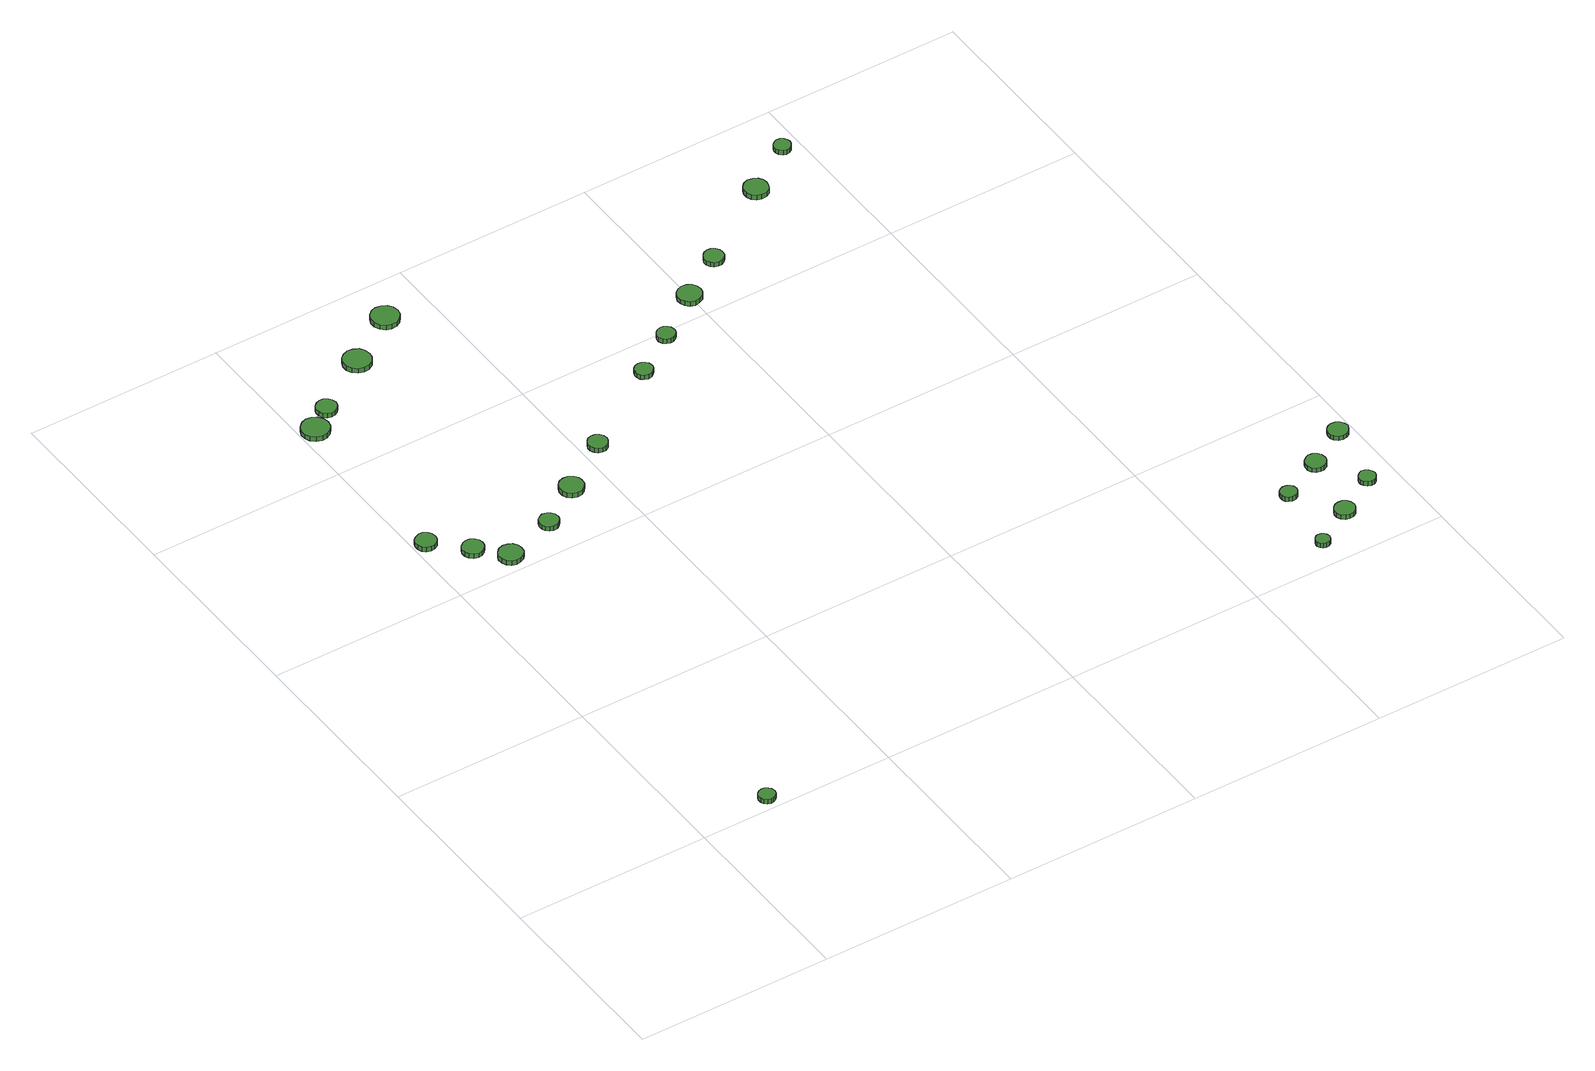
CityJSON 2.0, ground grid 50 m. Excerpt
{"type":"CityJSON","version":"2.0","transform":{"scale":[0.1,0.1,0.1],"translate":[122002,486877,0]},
"CityObjects":{
"tree1":{"type":"SolitaryVegetationObject","attributes":{"function":"something"},"geometry":[{"type":"MultiSurface","lod":"1","boundaries":[[[0,1,2,3,4,5,6,7,8,9,10,11,12,13,14]],[[15,16,17,18,19,20,21,22,23,24,25,26,27,28,29]],[[0,29,28,1]],[[1,28,27,2]],[[2,27,26,3]],[[3,26,25,4]],[[4,25,24,5]],[[5,24,23,6]],[[6,23,22,7]],[[7,22,21,8]],[[8,21,20,9]],[[9,20,19,10]],[[10,19,18,11]],[[11,18,17,12]],[[12,17,16,13]],[[13,16,15,14]],[[14,15,29,0]]]}]},
"tree2":{"type":"SolitaryVegetationObject","attributes":{"function":"something"},"geometry":[{"type":"MultiSurface","lod":"1","boundaries":[[[30,31,32,33,34,35,36,37,38,39,40,41,42,43,44]],[[45,46,47,48,49,50,51,52,53,54,55,56,57,58,59]],[[30,59,58,31]],[[31,58,57,32]],[[32,57,56,33]],[[33,56,55,34]],[[34,55,54,35]],[[35,54,53,36]],[[36,53,52,37]],[[37,52,51,38]],[[38,51,50,39]],[[39,50,49,40]],[[40,49,48,41]],[[41,48,47,42]],[[42,47,46,43]],[[43,46,45,44]],[[44,45,59,30]]]}]},
"tree3":{"type":"SolitaryVegetationObject","attributes":{"function":"something"},"geometry":[{"type":"MultiSurface","lod":"1","boundaries":[[[60,61,62,63,64,65,66,67,68,69,70,71,72,73,74]],[[75,76,77,78,79,80,81,82,83,84,85,86,87,88,89]],[[60,89,88,61]],[[61,88,87,62]],[[62,87,86,63]],[[63,86,85,64]],[[64,85,84,65]],[[65,84,83,66]],[[66,83,82,67]],[[67,82,81,68]],[[68,81,80,69]],[[69,80,79,70]],[[70,79,78,71]],[[71,78,77,72]],[[72,77,76,73]],[[73,76,75,74]],[[74,75,89,60]]]}]},
"tree4":{"type":"SolitaryVegetationObject","attributes":{"function":"something"},"geometry":[{"type":"MultiSurface","lod":"1","boundaries":[[[90,91,92,93,94,95,96,97,98,99,100,101,102,103,104]],[[105,106,107,108,109,110,111,112,113,114,115,116,117,118,119]],[[90,119,118,91]],[[91,118,117,92]],[[92,117,116,93]],[[93,116,115,94]],[[94,115,114,95]],[[95,114,113,96]],[[96,113,112,97]],[[97,112,111,98]],[[98,111,110,99]],[[99,110,109,100]],[[100,109,108,101]],[[101,108,107,102]],[[102,107,106,103]],[[103,106,105,104]],[[104,105,119,90]]]}]},
"tree5":{"type":"SolitaryVegetationObject","attributes":{"function":"something"},"geometry":[{"type":"MultiSurface","lod":"1","boundaries":[[[120,121,122,123,124,125,126,127,128,129,130,131,132,133,134]],[[135,136,137,138,139,140,141,142,143,144,145,146,147,148,149]],[[120,149,148,121]],[[121,148,147,122]],[[122,147,146,123]],[[123,146,145,124]],[[124,145,144,125]],[[125,144,143,126]],[[126,143,142,127]],[[127,142,141,128]],[[128,141,140,129]],[[129,140,139,130]],[[130,139,138,131]],[[131,138,137,132]],[[132,137,136,133]],[[133,136,135,134]],[[134,135,149,120]]]}]},
"tree6":{"type":"SolitaryVegetationObject","attributes":{"function":"something"},"geometry":[{"type":"MultiSurface","lod":"1","boundaries":[[[150,151,152,153,154,155,156,157,158,159,160,161,162,163,164]],[[165,166,167,168,169,170,171,172,173,174,175,176,177,178,179]],[[150,179,178,151]],[[151,178,177,152]],[[152,177,176,153]],[[153,176,175,154]],[[154,175,174,155]],[[155,174,173,156]],[[156,173,172,157]],[[157,172,171,158]],[[158,171,170,159]],[[159,170,169,160]],[[160,169,168,161]],[[161,168,167,162]],[[162,167,166,163]],[[163,166,165,164]],[[164,165,179,150]]]}]},
"tree7":{"type":"SolitaryVegetationObject","attributes":{"function":"something"},"geometry":[{"type":"MultiSurface","lod":"1","boundaries":[[[180,181,182,183,184,185,186,187,188,189,190,191,192,193,194]],[[195,196,197,198,199,200,201,202,203,204,205,206,207,208,209]],[[180,209,208,181]],[[181,208,207,182]],[[182,207,206,183]],[[183,206,205,184]],[[184,205,204,185]],[[185,204,203,186]],[[186,203,202,187]],[[187,202,201,188]],[[188,201,200,189]],[[189,200,199,190]],[[190,199,198,191]],[[191,198,197,192]],[[192,197,196,193]],[[193,196,195,194]],[[194,195,209,180]]]}]},
"tree8":{"type":"SolitaryVegetationObject","attributes":{"function":"something"},"geometry":[{"type":"MultiSurface","lod":"1","boundaries":[[[210,211,212,213,214,215,216,217,218,219,220,221,222,223,224]],[[225,226,227,228,229,230,231,232,233,234,235,236,237,238,239]],[[210,239,238,211]],[[211,238,237,212]],[[212,237,236,213]],[[213,236,235,214]],[[214,235,234,215]],[[215,234,233,216]],[[216,233,232,217]],[[217,232,231,218]],[[218,231,230,219]],[[219,230,229,220]],[[220,229,228,221]],[[221,228,227,222]],[[222,227,226,223]],[[223,226,225,224]],[[224,225,239,210]]]}]},
"tree9":{"type":"SolitaryVegetationObject","attributes":{"function":"something"},"geometry":[{"type":"MultiSurface","lod":"1","boundaries":[[[240,241,242,243,244,245,246,247,248,249,250,251,252,253,254]],[[255,256,257,258,259,260,261,262,263,264,265,266,267,268,269]],[[240,269,268,241]],[[241,268,267,242]],[[242,267,266,243]],[[243,266,265,244]],[[244,265,264,245]],[[245,264,263,246]],[[246,263,262,247]],[[247,262,261,248]],[[248,261,260,249]],[[249,260,259,250]],[[250,259,258,251]],[[251,258,257,252]],[[252,257,256,253]],[[253,256,255,254]],[[254,255,269,240]]]}]},
"tree10":{"type":"SolitaryVegetationObject","attributes":{"function":"something"},"geometry":[{"type":"MultiSurface","lod":"1","boundaries":[[[270,271,272,273,274,275,276,277,278,279,280,281,282,283,284]],[[285,286,287,288,289,290,291,292,293,294,295,296,297,298,299]],[[270,299,298,271]],[[271,298,297,272]],[[272,297,296,273]],[[273,296,295,274]],[[274,295,294,275]],[[275,294,293,276]],[[276,293,292,277]],[[277,292,291,278]],[[278,291,290,279]],[[279,290,289,280]],[[280,289,288,281]],[[281,288,287,282]],[[282,287,286,283]],[[283,286,285,284]],[[284,285,299,270]]]}]},
"tree11":{"type":"SolitaryVegetationObject","attributes":{"function":"something"},"geometry":[{"type":"MultiSurface","lod":"1","boundaries":[[[300,301,302,303,304,305,306,307,308,309,310,311,312,313,314]],[[315,316,317,318,319,320,321,322,323,324,325,326,327,328,329]],[[300,329,328,301]],[[301,328,327,302]],[[302,327,326,303]],[[303,326,325,304]],[[304,325,324,305]],[[305,324,323,306]],[[306,323,322,307]],[[307,322,321,308]],[[308,321,320,309]],[[309,320,319,310]],[[310,319,318,311]],[[311,318,317,312]],[[312,317,316,313]],[[313,316,315,314]],[[314,315,329,300]]]}]},
"tree12":{"type":"SolitaryVegetationObject","attributes":{"function":"something"},"geometry":[{"type":"MultiSurface","lod":"1","boundaries":[[[330,331,332,333,334,335,336,337,338,339,340,341,342,343,344]],[[345,346,347,348,349,350,351,352,353,354,355,356,357,358,359]],[[330,359,358,331]],[[331,358,357,332]],[[332,357,356,333]],[[333,356,355,334]],[[334,355,354,335]],[[335,354,353,336]],[[336,353,352,337]],[[337,352,351,338]],[[338,351,350,339]],[[339,350,349,340]],[[340,349,348,341]],[[341,348,347,342]],[[342,347,346,343]],[[343,346,345,344]],[[344,345,359,330]]]}]},
"tree13":{"type":"SolitaryVegetationObject","attributes":{"function":"something"},"geometry":[{"type":"MultiSurface","lod":"1","boundaries":[[[360,361,362,363,364,365,366,367,368,369,370,371,372,373,374]],[[375,376,377,378,379,380,381,382,383,384,385,386,387,388,389]],[[360,389,388,361]],[[361,388,387,362]],[[362,387,386,363]],[[363,386,385,364]],[[364,385,384,365]],[[365,384,383,366]],[[366,383,382,367]],[[367,382,381,368]],[[368,381,380,369]],[[369,380,379,370]],[[370,379,378,371]],[[371,378,377,372]],[[372,377,376,373]],[[373,376,375,374]],[[374,375,389,360]]]}]},
"tree14":{"type":"SolitaryVegetationObject","attributes":{"function":"something"},"geometry":[{"type":"MultiSurface","lod":"1","boundaries":[[[390,391,392,393,394,395,396,397,398,399,400,401,402,403,404]],[[405,406,407,408,409,410,411,412,413,414,415,416,417,418,419]],[[390,419,418,391]],[[391,418,417,392]],[[392,417,416,393]],[[393,416,415,394]],[[394,415,414,395]],[[395,414,413,396]],[[396,413,412,397]],[[397,412,411,398]],[[398,411,410,399]],[[399,410,409,400]],[[400,409,408,401]],[[401,408,407,402]],[[402,407,406,403]],[[403,406,405,404]],[[404,405,419,390]]]}]},
"tree15":{"type":"SolitaryVegetationObject","attributes":{"function":"something"},"geometry":[{"type":"MultiSurface","lod":"1","boundaries":[[[420,421,422,423,424,425,426,427,428,429,430,431,432,433,434]],[[435,436,437,438,439,440,441,442,443,444,445,446,447,448,449]],[[420,449,448,421]],[[421,448,447,422]],[[422,447,446,423]],[[423,446,445,424]],[[424,445,444,425]],[[425,444,443,426]],[[426,443,442,427]],[[427,442,441,428]],[[428,441,440,429]],[[429,440,439,430]],[[430,439,438,431]],[[431,438,437,432]],[[432,437,436,433]],[[433,436,435,434]],[[434,435,449,420]]]}]},
"tree16":{"type":"SolitaryVegetationObject","attributes":{"function":"something"},"geometry":[{"type":"MultiSurface","lod":"1","boundaries":[[[450,451,452,453,454,455,456,457,458,459,460,461,462,463,464]],[[465,466,467,468,469,470,471,472,473,474,475,476,477,478,479]],[[450,479,478,451]],[[451,478,477,452]],[[452,477,476,453]],[[453,476,475,454]],[[454,475,474,455]],[[455,474,473,456]],[[456,473,472,457]],[[457,472,471,458]],[[458,471,470,459]],[[459,470,469,460]],[[460,469,468,461]],[[461,468,467,462]],[[462,467,466,463]],[[463,466,465,464]],[[464,465,479,450]]]}]},
"tree17":{"type":"SolitaryVegetationObject","attributes":{"function":"something"},"geometry":[{"type":"MultiSurface","lod":"1","boundaries":[[[480,481,482,483,484,485,486,487,488,489,490,491,492,493,494]],[[495,496,497,498,499,500,501,502,503,504,505,506,507,508,509]],[[480,509,508,481]],[[481,508,507,482]],[[482,507,506,483]],[[483,506,505,484]],[[484,505,504,485]],[[485,504,503,486]],[[486,503,502,487]],[[487,502,501,488]],[[488,501,500,489]],[[489,500,499,490]],[[490,499,498,491]],[[491,498,497,492]],[[492,497,496,493]],[[493,496,495,494]],[[494,495,509,480]]]}]},
"tree18":{"type":"SolitaryVegetationObject","attributes":{"function":"something"},"geometry":[{"type":"MultiSurface","lod":"1","boundaries":[[[510,511,512,513,514,515,516,517,518,519,520,521,522,523,524]],[[525,526,527,528,529,530,531,532,533,534,535,536,537,538,539]],[[510,539,538,511]],[[511,538,537,512]],[[512,537,536,513]],[[513,536,535,514]],[[514,535,534,515]],[[515,534,533,516]],[[516,533,532,517]],[[517,532,531,518]],[[518,531,530,519]],[[519,530,529,520]],[[520,529,528,521]],[[521,528,527,522]],[[522,527,526,523]],[[523,526,525,524]],[[524,525,539,510]]]}]},
"tree19":{"type":"SolitaryVegetationObject","attributes":{"function":"something"},"geometry":[{"type":"MultiSurface","lod":"1","boundaries":[[[540,541,542,543,544,545,546,547,548,549,550,551,552,553,554]],[[555,556,557,558,559,560,561,562,563,564,565,566,567,568,569]],[[540,569,568,541]],[[541,568,567,542]],[[542,567,566,543]],[[543,566,565,544]],[[544,565,564,545]],[[545,564,563,546]],[[546,563,562,547]],[[547,562,561,548]],[[548,561,560,549]],[[549,560,559,550]],[[550,559,558,551]],[[551,558,557,552]],[[552,557,556,553]],[[553,556,555,554]],[[554,555,569,540]]]}]},
"tree20":{"type":"SolitaryVegetationObject","attributes":{"function":"something"},"geometry":[{"type":"MultiSurface","lod":"1","boundaries":[[[570,571,572,573,574,575,576,577,578,579,580,581,582,583,584]],[[585,586,587,588,589,590,591,592,593,594,595,596,597,598,599]],[[570,599,598,571]],[[571,598,597,572]],[[572,597,596,573]],[[573,596,595,574]],[[574,595,594,575]],[[575,594,593,576]],[[576,593,592,577]],[[577,592,591,578]],[[578,591,590,579]],[[579,590,589,580]],[[580,589,588,581]],[[581,588,587,582]],[[582,587,586,583]],[[583,586,585,584]],[[584,585,599,570]]]}]},
"tree21":{"type":"SolitaryVegetationObject","attributes":{"function":"something"},"geometry":[{"type":"MultiSurface","lod":"1","boundaries":[[[600,601,602,603,604,605,606,607,608,609,610,611,612,613,614]],[[615,616,617,618,619,620,621,622,623,624,625,626,627,628,629]],[[600,629,628,601]],[[601,628,627,602]],[[602,627,626,603]],[[603,626,625,604]],[[604,625,624,605]],[[605,624,623,606]],[[606,623,622,607]],[[607,622,621,608]],[[608,621,620,609]],[[609,620,619,610]],[[610,619,618,611]],[[611,618,617,612]],[[612,617,616,613]],[[613,616,615,614]],[[614,615,629,600]]]}]},
"tree22":{"type":"SolitaryVegetationObject","attributes":{"function":"something"},"geometry":[{"type":"MultiSurface","lod":"1","boundaries":[[[630,631,632,633,634,635,636,637,638,639,640,641,642,643,644]],[[645,646,647,648,649,650,651,652,653,654,655,656,657,658,659]],[[630,659,658,631]],[[631,658,657,632]],[[632,657,656,633]],[[633,656,655,634]],[[634,655,654,635]],[[635,654,653,636]],[[636,653,652,637]],[[637,652,651,638]],[[638,651,650,639]],[[639,650,649,640]],[[640,649,648,641]],[[641,648,647,642]],[[642,647,646,643]],[[643,646,645,644]],[[644,645,659,630]]]}]},
"tree23":{"type":"SolitaryVegetationObject","attributes":{"function":"something"},"geometry":[{"type":"MultiSurface","lod":"1","boundaries":[[[660,661,662,663,664,665,666,667,668,669,670,671,672,673,674]],[[675,676,677,678,679,680,681,682,683,684,685,686,687,688,689]],[[660,689,688,661]],[[661,688,687,662]],[[662,687,686,663]],[[663,686,685,664]],[[664,685,684,665]],[[665,684,683,666]],[[666,683,682,667]],[[667,682,681,668]],[[668,681,680,669]],[[669,680,679,670]],[[670,679,678,671]],[[671,678,677,672]],[[672,677,676,673]],[[673,676,675,674]],[[674,675,689,660]]]}]}
},
"vertices":[
[210,29,22],[208,37,22],[203,44,22],[195,49,22],[187,49,22],[179,47,22],[172,41,22],[169,33,22],[169,24,22],[172,17,22],[179,11,22],[187,8,22],[195,9,22],[203,13,22],[208,20,22],[208,20,9],[203,13,9],[195,9,9],[187,8,9],[179,11,9],[172,17,9],[169,24,9],[169,33,9],[172,41,9],[179,47,9],[187,49,9],[195,49,9],[203,44,9],[208,37,9],[210,29,9],
[57,1187,17],[55,1198,17],[49,1206,17],[39,1212,17],[29,1213,17],[18,1209,17],[10,1202,17],[6,1192,17],[6,1182,17],[10,1172,17],[18,1165,17],[29,1161,17],[39,1162,17],[49,1168,17],[55,1177,17],[55,1177,4],[49,1168,4],[39,1162,4],[29,1161,4],[18,1165,4],[10,1172,4],[6,1182,4],[6,1192,4],[10,1202,4],[18,1209,4],[29,1213,4],[39,1212,4],[49,1206,4],[55,1198,4],[57,1187,4],
[133,1108,19],[131,1118,19],[124,1127,19],[115,1133,19],[104,1134,19],[93,1130,19],[85,1123,19],[80,1113,19],[80,1102,19],[85,1092,19],[93,1085,19],[104,1081,19],[115,1082,19],[124,1088,19],[131,1097,19],[131,1097,6],[124,1088,6],[115,1082,6],[104,1081,6],[93,1085,6],[85,1092,6],[80,1102,6],[80,1113,6],[85,1123,6],[93,1130,6],[104,1134,6],[115,1133,6],[124,1127,6],[131,1118,6],[133,1108,6],
[195,1041,21],[193,1054,21],[185,1064,21],[174,1070,21],[162,1071,21],[150,1067,21],[141,1059,21],[136,1048,21],[136,1035,21],[141,1024,21],[150,1015,21],[162,1012,21],[174,1013,21],[185,1019,21],[193,1029,21],[193,1029,8],[185,1019,8],[174,1013,8],[162,1012,8],[150,1015,8],[141,1024,8],[136,1035,8],[136,1048,8],[141,1059,8],[150,1067,8],[162,1071,8],[174,1070,8],[185,1064,8],[193,1054,8],[195,1041,8],
[74,1651,14],[71,1665,14],[62,1677,14],[50,1684,14],[36,1686,14],[22,1681,14],[11,1671,14],[5,1658,14],[5,1644,14],[11,1631,14],[22,1621,14],[36,1616,14],[50,1618,14],[62,1625,14],[71,1637,14],[71,1637,1],[62,1625,1],[50,1618,1],[36,1616,1],[22,1621,1],[11,1631,1],[5,1644,1],[5,1658,1],[11,1671,1],[22,1681,1],[36,1686,1],[50,1684,1],[62,1677,1],[71,1665,1],[74,1651,1],
[126,1697,14],[123,1708,14],[117,1716,14],[108,1722,14],[97,1723,14],[87,1719,14],[79,1712,14],[75,1703,14],[75,1692,14],[79,1682,14],[87,1675,14],[97,1672,14],[108,1673,14],[117,1678,14],[123,1687,14],[123,1687,1],[117,1678,1],[108,1673,1],[97,1672,1],[87,1675,1],[79,1682,1],[75,1692,1],[75,1703,1],[79,1712,1],[87,1719,1],[97,1723,1],[108,1722,1],[117,1716,1],[123,1708,1],[126,1697,1],
[323,1086,22],[321,1096,22],[315,1104,22],[307,1109,22],[296,1111,22],[287,1107,22],[279,1101,22],[275,1091,22],[275,1081,22],[279,1072,22],[287,1065,22],[296,1062,22],[307,1063,22],[315,1068,22],[321,1076,22],[321,1076,9],[315,1068,9],[307,1063,9],[296,1062,9],[287,1065,9],[279,1072,9],[275,1081,9],[275,1091,9],[279,1101,9],[287,1107,9],[296,1111,9],[307,1109,9],[315,1104,9],[321,1096,9],[323,1086,9],
[438,1160,20],[436,1172,20],[429,1182,20],[418,1189,20],[405,1190,20],[393,1186,20],[384,1178,20],[379,1166,20],[379,1154,20],[384,1142,20],[393,1134,20],[405,1130,20],[418,1131,20],[429,1138,20],[436,1148,20],[436,1148,7],[429,1138,7],[418,1131,7],[405,1130,7],[393,1134,7],[384,1142,7],[379,1154,7],[379,1166,7],[384,1178,7],[393,1186,7],[405,1190,7],[418,1189,7],[429,1182,7],[436,1172,7],[438,1160,7],
[281,1793,16],[278,1807,16],[270,1819,16],[257,1826,16],[243,1828,16],[229,1823,16],[218,1814,16],[212,1800,16],[212,1786,16],[218,1773,16],[229,1763,16],[243,1759,16],[257,1760,16],[270,1767,16],[278,1779,16],[278,1779,3],[270,1767,3],[257,1760,3],[243,1759,3],[229,1763,3],[218,1773,3],[212,1786,3],[212,1800,3],[218,1814,3],[229,1823,3],[243,1828,3],[257,1826,3],[270,1819,3],[278,1807,3],[281,1793,3],
[565,1252,20],[563,1261,20],[557,1270,20],[548,1275,20],[538,1276,20],[528,1273,20],[521,1266,20],[517,1257,20],[517,1246,20],[521,1237,20],[528,1230,20],[538,1227,20],[548,1228,20],[557,1233,20],[563,1242,20],[563,1242,7],[557,1233,7],[548,1228,7],[538,1227,7],[528,1230,7],[521,1237,7],[517,1246,7],[517,1257,7],[521,1266,7],[528,1273,7],[538,1276,7],[548,1275,7],[557,1270,7],[563,1261,7],[565,1252,7],
[417,1883,15],[414,1898,15],[405,1909,15],[393,1916,15],[378,1918,15],[365,1914,15],[354,1904,15],[348,1891,15],[348,1876,15],[354,1863,15],[365,1853,15],[378,1849,15],[393,1850,15],[405,1858,15],[414,1869,15],[414,1869,2],[405,1858,2],[393,1850,2],[378,1849,2],[365,1853,2],[354,1863,2],[348,1876,2],[348,1891,2],[354,1904,2],[365,1914,2],[378,1918,2],[393,1916,2],[405,1909,2],[414,1898,2],[417,1883,2],
[789,1404,19],[787,1413,19],[781,1420,19],[773,1425,19],[764,1426,19],[755,1423,19],[748,1417,19],[744,1408,19],[744,1399,19],[748,1390,19],[755,1384,19],[764,1381,19],[773,1382,19],[781,1387,19],[787,1394,19],[787,1394,6],[781,1387,6],[773,1382,6],[764,1381,6],[755,1384,6],[748,1390,6],[744,1399,6],[744,1408,6],[748,1417,6],[755,1423,6],[764,1426,6],[773,1425,6],[781,1420,6],[787,1413,6],[789,1404,6],
[899,1478,19],[897,1488,19],[892,1495,19],[883,1500,19],[874,1501,19],[865,1498,19],[858,1492,19],[854,1483,19],[854,1474,19],[858,1465,19],[865,1459,19],[874,1456,19],[883,1457,19],[892,1462,19],[897,1469,19],[897,1469,6],[892,1462,6],[883,1457,6],[874,1456,6],[865,1459,6],[858,1465,6],[854,1474,6],[854,1483,6],[858,1492,6],[865,1498,6],[874,1501,6],[883,1500,6],[892,1495,6],[897,1488,6],[899,1478,6],
[1025,1562,20],[1023,1574,20],[1016,1585,20],[1005,1591,20],[992,1592,20],[980,1588,20],[971,1580,20],[966,1568,20],[966,1556,20],[971,1545,20],[980,1536,20],[992,1532,20],[1005,1534,20],[1016,1540,20],[1023,1550,20],[1023,1550,7],[1016,1540,7],[1005,1534,7],[992,1532,7],[980,1536,7],[971,1545,7],[966,1556,7],[966,1568,7],[971,1580,7],[980,1588,7],[992,1592,7],[1005,1591,7],[1016,1585,7],[1023,1574,7],[1025,1562,7],
[1137,1639,20],[1135,1649,20],[1129,1658,20],[1120,1663,20],[1110,1664,20],[1100,1661,20],[1093,1654,20],[1088,1644,20],[1088,1634,20],[1093,1625,20],[1100,1618,20],[1110,1615,20],[1120,1616,20],[1129,1621,20],[1135,1629,20],[1135,1629,7],[1129,1621,7],[1120,1616,7],[1110,1615,7],[1100,1618,7],[1093,1625,7],[1088,1634,7],[1088,1644,7],[1093,1654,7],[1100,1661,7],[1110,1664,7],[1120,1663,7],[1129,1658,7],[1135,1649,7],[1137,1639,7],
[1741,68,20],[1739,75,20],[1735,81,20],[1729,84,20],[1721,85,20],[1714,83,20],[1709,78,20],[1706,71,20],[1706,64,20],[1709,57,20],[1714,52,20],[1721,50,20],[1729,51,20],[1735,54,20],[1739,60,20],[1739,60,7],[1735,54,7],[1729,51,7],[1721,50,7],[1714,52,7],[1709,57,7],[1706,64,7],[1706,71,7],[1709,78,7],[1714,83,7],[1721,85,7],[1729,84,7],[1735,81,7],[1739,75,7],[1741,68,7],
[1770,246,19],[1768,255,19],[1763,262,19],[1755,266,19],[1747,267,19],[1738,264,19],[1732,259,19],[1729,251,19],[1729,242,19],[1732,234,19],[1738,229,19],[1747,226,19],[1755,227,19],[1763,231,19],[1768,238,19],[1768,238,6],[1763,231,6],[1755,227,6],[1747,226,6],[1738,229,6],[1732,234,6],[1729,242,6],[1729,251,6],[1732,259,6],[1738,264,6],[1747,267,6],[1755,266,6],[1763,262,6],[1768,255,6],[1770,246,6],
[1352,1784,20],[1350,1796,20],[1343,1806,20],[1332,1812,20],[1319,1814,20],[1307,1810,20],[1298,1801,20],[1293,1790,20],[1293,1777,20],[1298,1766,20],[1307,1758,20],[1319,1754,20],[1332,1755,20],[1343,1761,20],[1350,1772,20],[1350,1772,7],[1343,1761,7],[1332,1755,7],[1319,1754,7],[1307,1758,7],[1298,1766,7],[1293,1777,7],[1293,1790,7],[1298,1801,7],[1307,1810,7],[1319,1814,7],[1332,1812,7],[1343,1806,7],[1350,1796,7],[1352,1784,7],
[1848,128,20],[1846,138,20],[1840,147,20],[1831,152,20],[1820,153,20],[1810,150,20],[1802,143,20],[1798,133,20],[1798,123,20],[1802,113,20],[1810,106,20],[1820,103,20],[1831,104,20],[1840,109,20],[1846,118,20],[1846,118,7],[1840,109,7],[1831,104,7],[1820,103,7],[1810,106,7],[1802,113,7],[1798,123,7],[1798,133,7],[1802,143,7],[1810,150,7],[1820,153,7],[1831,152,7],[1840,147,7],[1846,138,7],[1848,128,7],
[1883,300,19],[1881,311,19],[1875,319,19],[1865,325,19],[1855,326,19],[1845,322,19],[1837,315,19],[1833,306,19],[1833,295,19],[1837,285,19],[1845,278,19],[1855,275,19],[1865,276,19],[1875,281,19],[1881,290,19],[1881,290,6],[1875,281,6],[1865,276,6],[1855,275,6],[1845,278,6],[1837,285,6],[1833,295,6],[1833,306,6],[1837,315,6],[1845,322,6],[1855,326,6],[1865,325,6],[1875,319,6],[1881,311,6],[1883,300,6],
[1947,192,20],[1945,200,20],[1940,207,20],[1933,212,20],[1924,213,20],[1916,210,20],[1909,204,20],[1906,196,20],[1906,188,20],[1909,180,20],[1916,174,20],[1924,171,20],[1933,172,20],[1940,176,20],[1945,183,20],[1945,183,7],[1940,176,7],[1933,172,7],[1924,171,7],[1916,174,7],[1909,180,7],[1906,188,7],[1906,196,7],[1909,204,7],[1916,210,7],[1924,213,7],[1933,212,7],[1940,207,7],[1945,200,7],[1947,192,7],
[1474,1873,19],[1472,1881,19],[1467,1889,19],[1460,1893,19],[1451,1894,19],[1443,1891,19],[1436,1885,19],[1433,1877,19],[1433,1869,19],[1436,1861,19],[1443,1855,19],[1451,1852,19],[1460,1853,19],[1467,1857,19],[1472,1864,19],[1472,1864,6],[1467,1857,6],[1460,1853,6],[1451,1852,6],[1443,1855,6],[1436,1861,6],[1433,1869,6],[1433,1877,6],[1436,1885,6],[1443,1891,6],[1451,1894,6],[1460,1893,6],[1467,1889,6],[1472,1881,6],[1474,1873,6],
[1986,363,19],[1983,373,19],[1977,382,19],[1968,387,19],[1957,388,19],[1947,385,19],[1939,378,19],[1935,368,19],[1935,358,19],[1939,348,19],[1947,341,19],[1957,338,19],[1968,339,19],[1977,344,19],[1983,353,19],[1983,353,7],[1977,344,7],[1968,339,7],[1957,338,7],[1947,341,7],[1939,348,7],[1935,358,7],[1935,368,7],[1939,378,7],[1947,385,7],[1957,388,7],[1968,387,7],[1977,382,7],[1983,373,7],[1986,363,7]
]}
